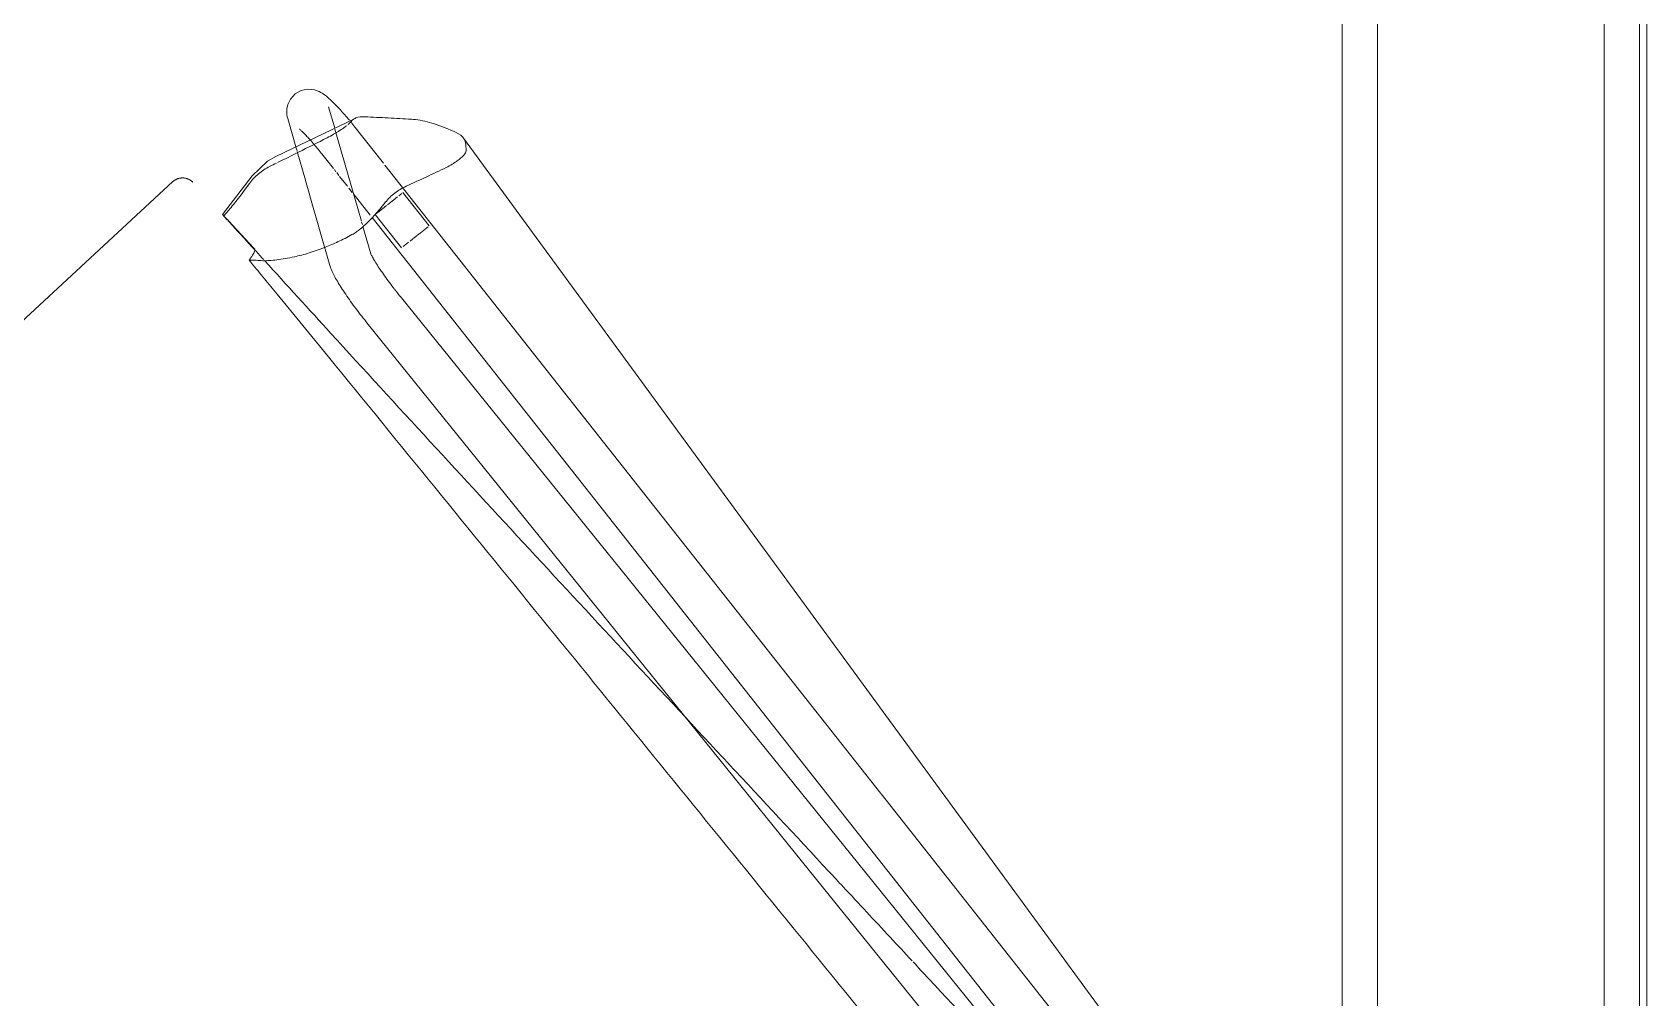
# Model space of a CAD drawing. Header units: inches. Extents: x -610 to 219, y 1022 to 1725.
# Drawn here: x -217.28 to -188.78, y 1296.77 to 1313.81 of the extents above; entities that cross this region are included whole.
import ezdxf

# ---------------------------------------------------------------- set-up
doc = ezdxf.new("R2010")
doc.units = ezdxf.units.IN
doc.header["$MEASUREMENT"] = 0
for name, color, linetype, lineweight in [('A-WALL', 113, 'Continuous', 18), ('A-WALL-PATT', 111, 'Continuous', 18), ('I-FURN', 30, 'Continuous', 9), ('I-WALL', 2, 'Continuous', 18)]:
    doc.layers.add(name, color=color, linetype=linetype, lineweight=lineweight)
pattern_1 = [(0, (0, 0), (15.36, 3.84), [0.634, -10.886, 0.634, -10.886, -61.44]), (0, (0, 0), (15.36, 3.84), [-23.04, 0.634, -22.406, 0.634, -10.886, -26.88]), (0, (0, 0), (15.36, 3.84), [-57.6, 0.634, -7.046, 0.634, -18.566]), (120, (5.76, 1.92), (-11.005538, 11.38215), [0.634, -10.886, 0.634, -10.886, -61.44]), (120, (5.76, 1.92), (-11.005538, 11.38215), [-23.04, 0.634, -22.406, 0.634, -10.886, -26.88]), (120, (5.76, 1.92), (-11.005538, 11.38215), [-57.6, 0.634, -7.046, 0.634, -18.566]), (240, (7.68, 9.6), (-4.354462, -15.22215), [0.634, -10.886, 0.634, -10.886, -61.44]), (240, (7.68, 9.6), (-4.354462, -15.22215), [-23.04, 0.634, -22.406, 0.634, -10.886, -26.88]), (240, (7.68, 9.6), (-4.354462, -15.22215), [-57.6, 0.634, -7.046, 0.634, -18.566])]

# ---------------------------------------------------------------- blocks, each defined once
blk = doc.blocks.new('HighTower_SelectRecliner - HighTower_SelectRecliner-V4-FIRST FLOOR POWER _ SIGNAL')
at = {"layer": 'I-FURN'}
for p, q in [((10.375, 15.905), (-10.375, 15.905)), ((12.619, 15.346), (12.384, 14.88)), ((11.471, 15.032), (10.625, 14.886)), ((13.495, 14.541), (12.01, 14.997)), ((12.362, 14.837), (12.351, 14.816)), ((12.384, 14.88), (12.366, 14.844)), ((12.643, 15.069), (12.644, 15.068)), ((12.644, 15.068), (12.644, 15.064)), ((13.112, 14.658), (13.288, 15.007)), ((10.625, 14.726), (10.625, 14.752)), ((10.625, 14.082), (10.625, 14.726)), ((12.346, 14.804), (12.109, 14.335)), ((12.344, 13.136), (13.105, 14.645)), ((13.395, 14.555), (13.393, 14.524)), ((12.107, 14.332), (11.981, 14.083)), ((12.626, 14.333), (12.612, 14.151)), ((12.638, 14.479), (12.626, 14.333)), ((13.323, 13.622), (13.385, 14.42)), ((10.625, 14.065), (10.625, 14.082)), ((10.625, 14.047), (10.625, 14.065)), ((11.979, 14.078), (11.404, 12.939)), ((12.598, 13.975), (12.581, 13.753)), ((12.605, 14.058), (12.6, 13.995)), ((12.61, 14.126), (12.606, 14.079)), ((12.577, 13.71), (12.57, 13.616)), ((12.21, -0.509), (13.319, 13.581)), ((12.568, 13.589), (12.53, 13.109)), ((12.314, 13.078), (12.335, 13.119)), ((12.073, 12.601), (12.298, 13.046)), ((12.525, 13.051), (12.206, 9)), ((14.661, 12.986), (12.297, -7.463)), ((12.54, 12.308), (12.598, 13.056)), ((12.598, 13.056), (12.54, 12.308)), ((12.61, 13.055), (12.676, 13.05)), ((12.676, 13.05), (12.61, 13.055)), ((12.681, 13.049), (12.722, 13.046)), ((12.722, 13.046), (12.681, 13.049)), ((12.725, 13.046), (12.761, 13.043)), ((12.761, 13.043), (12.725, 13.046)), ((12.766, 13.043), (12.855, 13.036)), ((12.855, 13.036), (12.766, 13.043)), ((12.876, 13.034), (12.953, 13.028)), ((12.953, 13.028), (12.876, 13.034)), ((12.958, 13.028), (13.047, 13.021)), ((13.047, 13.021), (12.958, 13.028)), ((13.052, 13.02), (13.099, 13.016)), ((13.099, 13.016), (13.052, 13.02)), ((13.135, 13.014), (13.199, 13.009)), ((13.199, 13.009), (13.135, 13.014)), ((13.165, 12.259), (13.224, 13.007)), ((13.165, 12.259), (13.224, 13.007)), ((12.577, 12.305), (12.617, 12.302)), ((12.617, 12.302), (12.577, 12.305)), ((12.624, 12.302), (12.7, 12.296)), ((12.7, 12.296), (12.624, 12.302)), ((12.734, 12.293), (12.796, 12.288)), ((12.796, 12.288), (12.734, 12.293)), ((12.805, 12.287), (12.894, 12.28)), ((12.894, 12.28), (12.805, 12.287)), ((12.902, 12.28), (12.988, 12.273)), ((12.988, 12.273), (12.902, 12.28)), ((12.995, 12.272), (13.072, 12.266)), ((13.072, 12.266), (12.995, 12.272)), ((13.078, 12.266), (13.14, 12.261)), ((13.14, 12.261), (13.078, 12.266)), ((11.196, 11.75), (10.039, -5.471)), ((10.788, -5.522), (11.945, 11.699)), ((11.956, 11.854), (11.953, 11.816)), ((12.206, 9), (12.069, 7.259)), ((12.069, 7.259), (10.915, -7.404)), ((11.664, -7.457), (12.21, -0.519))]:
    blk.add_line(p, q, dxfattribs=at)
at = {"layer": 'I-FURN', "flags": 128}
for points in [[(10.375, 15.905), (10.385, 15.904), (10.395, 15.904), (10.405, 15.903), (10.415, 15.901), (10.425, 15.9), (10.434, 15.897), (10.444, 15.895), (10.454, 15.892), (10.463, 15.889), (10.472, 15.885), (10.481, 15.881), (10.49, 15.876), (10.499, 15.872), (10.508, 15.866), (10.516, 15.861), (10.524, 15.855), (10.532, 15.849), (10.54, 15.843), (10.547, 15.836), (10.554, 15.829), (10.561, 15.821), (10.568, 15.814), (10.574, 15.806), (10.58, 15.798), (10.585, 15.79), (10.591, 15.781), (10.595, 15.772), (10.6, 15.764), (10.604, 15.754), (10.608, 15.745), (10.611, 15.736), (10.615, 15.726), (10.617, 15.717), (10.619, 15.707), (10.621, 15.697), (10.623, 15.687), (10.624, 15.677), (10.625, 15.667), (10.625, 15.657), (10.625, 15.655)], [(13.01, 15.578), (12.887, 15.568), (12.79, 15.529), (12.725, 15.484), (12.683, 15.442), (12.655, 15.406), (12.635, 15.375), (12.62, 15.348), (12.619, 15.346)], [(13.01, 15.578), (13.131, 15.549), (13.221, 15.496), (13.277, 15.44), (13.312, 15.393), (13.335, 15.353), (13.349, 15.319), (13.36, 15.29), (13.368, 15.263), (13.374, 15.239), (13.379, 15.216), (13.383, 15.194), (13.387, 15.172), (13.39, 15.15), (13.392, 15.128), (13.395, 15.105), (13.397, 15.082), (13.398, 15.059), (13.4, 15.036), (13.401, 15.011), (13.402, 14.986), (13.403, 14.961), (13.403, 14.935), (13.404, 14.909), (13.404, 14.882), (13.404, 14.854), (13.404, 14.826), (13.404, 14.797), (13.403, 14.768), (13.402, 14.739), (13.402, 14.709), (13.401, 14.679), (13.399, 14.648), (13.398, 14.617), (13.396, 14.586)], [(11.102, 14.919), (11.224, 14.942), (11.347, 14.965)], [(11.471, 15.032), (11.847, 15.035), (12.01, 14.997)], [(12.644, 15.064), (12.645, 15.058), (12.646, 15.049), (12.647, 15.039), (12.649, 15.027), (12.65, 15.014), (12.651, 14.999), (12.651, 14.983), (12.652, 14.966), (12.653, 14.947), (12.653, 14.928), (12.654, 14.908), (12.654, 14.886), (12.654, 14.864), (12.654, 14.841), (12.654, 14.818), (12.654, 14.794), (12.653, 14.769), (12.652, 14.743), (12.651, 14.717), (12.65, 14.691), (12.649, 14.664), (12.648, 14.637), (12.646, 14.609), (12.645, 14.582), (12.643, 14.554), (12.641, 14.526), (12.639, 14.498), (12.638, 14.479)], [(13.393, 14.522), (13.391, 14.492), (13.388, 14.46), (13.386, 14.429), (13.385, 14.42)], [(10.289, 11.768), (10.332, 12.484), (10.375, 13.2)], [(14.591, 13.243), (14.612, 13.195), (14.633, 13.147)], [(11.404, 12.939), (11.391, 12.912), (11.38, 12.885), (11.37, 12.86), (11.361, 12.834), (11.353, 12.809), (11.345, 12.783), (11.337, 12.756), (11.33, 12.729), (11.323, 12.701), (11.316, 12.672), (11.31, 12.643), (11.303, 12.612), (11.297, 12.581), (11.291, 12.549), (11.285, 12.516), (11.279, 12.482), (11.273, 12.447), (11.268, 12.411), (11.262, 12.375), (11.257, 12.338), (11.251, 12.301), (11.246, 12.262), (11.241, 12.223), (11.237, 12.184), (11.232, 12.144), (11.227, 12.104), (11.223, 12.063), (11.219, 12.022), (11.215, 11.981), (11.211, 11.94), (11.208, 11.898), (11.204, 11.856), (11.201, 11.815), (11.198, 11.773), (11.196, 11.75)], [(12.075, 12.606), (12.075, 12.604), (12.073, 12.599), (12.07, 12.591), (12.067, 12.58), (12.063, 12.567), (12.059, 12.552), (12.055, 12.535), (12.05, 12.516), (12.045, 12.495), (12.041, 12.473), (12.036, 12.449), (12.031, 12.424), (12.026, 12.398), (12.021, 12.37), (12.016, 12.341), (12.011, 12.311), (12.006, 12.28), (12.002, 12.249), (11.997, 12.216), (11.992, 12.182), (11.988, 12.148), (11.983, 12.113), (11.979, 12.077), (11.975, 12.041), (11.971, 12.004), (11.967, 11.967), (11.963, 11.93)], [(11.953, 11.813), (11.95, 11.778), (11.947, 11.74), (11.945, 11.702), (11.945, 11.699)], [(11.963, 11.93), (11.96, 11.892), (11.957, 11.863)]]:
    blk.add_lwpolyline(points, dxfattribs=at)
at = {"layer": 'I-FURN'}
for centre, major_axis, ratio, start_param, end_param in [((20.214, 11.14), (-9.972, 3.083), 0.08256, 0.216307, 0.221295), ((12.343, 17.081), (14.348, 2.052), 0.277704, 4.699422, 4.709965), ((-17.477, 24.547), (-32.349, 11.199), 0.214106, 3.055165, 3.063388)]:
    blk.add_ellipse(centre, major_axis=major_axis, ratio=ratio, start_param=start_param, end_param=end_param, dxfattribs=at)
for points in [[(10.625, 14.859), (10.625, 14.859), (10.624, 14.857), (10.621, 14.855), (10.619, 14.854)], [(10.619, 14.854), (10.62, 14.824), (10.621, 14.793), (10.621, 14.762)], [(10.625, 14.885), (10.625, 14.887), (10.625, 14.878), (10.625, 14.859)], [(10.625, 14.752), (10.625, 14.795), (10.625, 14.86), (10.625, 14.884), (10.625, 14.885)], [(11.347, 14.965), (11.423, 14.979), (11.58, 14.99), (11.735, 14.964), (11.81, 14.942)], [(11.817, 14.94), (11.857, 14.928), (11.897, 14.916), (11.938, 14.904)], [(10.621, 14.627), (10.62, 14.431), (10.619, 14.236), (10.617, 14.04)], [(10.621, 14.741), (10.621, 14.703), (10.621, 14.665), (10.621, 14.627)], [(13.374, 14.546), (13.414, 14.555), (13.453, 14.554), (13.491, 14.543)], [(13.495, 14.541), (13.5, 14.54), (13.505, 14.539), (13.51, 14.537)], [(13.51, 14.537), (13.554, 14.52), (13.597, 14.49), (13.639, 14.447)], [(13.639, 14.447), (13.735, 14.348), (13.927, 14.15), (14.118, 13.953), (14.213, 13.854)], [(10.416, 13.905), (10.417, 13.916), (10.418, 13.94), (10.42, 13.963), (10.42, 13.975)], [(10.42, 13.975), (10.458, 13.982), (10.53, 13.998), (10.606, 14.025), (10.625, 14.04), (10.625, 14.047)], [(10.591, 13.803), (10.563, 13.833), (10.509, 13.892), (10.456, 13.943), (10.43, 13.968)], [(10.617, 14.025), (10.617, 13.953), (10.616, 13.88), (10.616, 13.807)], [(10.375, 13.2), (10.382, 13.318), (10.396, 13.552), (10.41, 13.787), (10.416, 13.905)], [(11.047, 13.476), (10.949, 13.535), (10.774, 13.648), (10.645, 13.753), (10.591, 13.803)], [(14.213, 13.854), (14.28, 13.785), (14.41, 13.613), (14.532, 13.377), (14.591, 13.243)], [(11.566, 13.23), (11.467, 13.267), (11.282, 13.346), (11.121, 13.432), (11.047, 13.476)], [(12.059, 13.072), (11.967, 13.095), (11.793, 13.145), (11.639, 13.2), (11.566, 13.23)], [(14.633, 13.147), (14.659, 13.084), (14.677, 12.971), (14.627, 12.881), (14.585, 12.841)], [(13.339, 13.051), (13.265, 13.075), (13.112, 13.107), (12.955, 13.103), (12.878, 13.092)], [(14.083, 12.811), (13.96, 12.85), (13.712, 12.929), (13.463, 13.01), (13.339, 13.051)], [(10.604, -1.267), (10.605, -1.672), (10.606, -2.077), (10.608, -2.481)], [(10.608, -2.481), (10.608, -2.671), (10.609, -2.86), (10.609, -3.049)]]:
    blk.add_open_spline(points, degree=3, dxfattribs=at)
for points, knots in [([(10.624, 14.854), (10.646, 14.855), (10.702, 14.859), (10.817, 14.873), (10.954, 14.893), (11.051, 14.91), (11.102, 14.919)], [-0.9836172, -0.9836172, -0.9836172, -0.9836172, -0.75, -0.5, -0.25, 0, 0, 0, 0]), ([(11.96, 14.897), (12.092, 14.859), (12.404, 14.767), (12.717, 14.676), (12.899, 14.623)], [-0.8617271, -0.8617271, -0.8617271, -0.8617271, -0.5, 0, 0, 0, 0]), ([(12.899, 14.623), (12.943, 14.612), (13.006, 14.597), (13.071, 14.583), (13.107, 14.575), (13.157, 14.566), (13.227, 14.554), (13.276, 14.548), (13.296, 14.546)], [-1, -1, -1, -1, -0.8333333, -0.75, -0.7083333, -0.6666667, -0.5, -0.3333333, -0.3333333, -0.3333333, -0.3333333]), ([(13.324, 14.544), (13.332, 14.543), (13.354, 14.543), (13.368, 14.544), (13.374, 14.546)], [-0.2502846, -0.2502846, -0.2502846, -0.2502846, -0.1666667, 0, 0, 0, 0]), ([(10.616, 13.783), (10.611, 13.204), (10.599, 11.764), (10.59, 9.459), (10.586, 6.871), (10.589, 4.285), (10.593, 2.56), (10.595, 1.699)], [0.0408454, 0.0408454, 0.0408454, 0.0408454, 0.125, 0.25, 0.375, 0.5, 0.6247675, 0.6247675, 0.6247675, 0.6247675]), ([(12.727, 13.071), (12.639, 13.058), (12.473, 13.042), (12.273, 13.042), (12.143, 13.054), (12.086, 13.065), (12.059, 13.072)], [-1, -1, -1, -1, -0.666667, -0.333333, -0.166667, 0, 0, 0, 0]), ([(14.544, 12.792), (14.529, 12.776), (14.488, 12.762), (14.394, 12.759), (14.32, 12.765), (14.255, 12.774), (14.184, 12.787), (14.125, 12.8), (14.083, 12.811)], [-1, -1, -1, -1, -0.666667, -0.5, -0.333333, -0.25, -0.166667, 0, 0, 0, 0]), ([(9.307, -3.63), (9.32, -3.432), (9.46, -1.261), (9.664, 1.898), (9.916, 5.846), (10.104, 8.807), (10.227, 10.781), (10.289, 11.768)], [0.2571046, 0.2571046, 0.2571046, 0.2571046, 0.2857143, 0.5714286, 0.7142857, 0.8571429, 1, 1, 1, 1]), ([(10.595, 1.694), (10.598, 0.831), (10.601, -0.156), (10.604, -1.143), (10.604, -1.267)], [0.625, 0.625, 0.625, 0.625, 0.75, 0.7679385, 0.7679385, 0.7679385, 0.7679385]), ([(10.609, -3.075), (10.61, -3.212), (10.612, -4.156), (10.615, -5.1), (10.617, -5.907)], [0.855205, 0.855205, 0.855205, 0.855205, 0.875, 0.9918719, 0.9918719, 0.9918719, 0.9918719])]:
    blk.add_open_spline(points, degree=3, knots=knots, dxfattribs=at)

msp = doc.modelspace()

# ---------------------------------------------------------------- hatches: boundary and pattern name
at = {"layer": 'A-WALL-PATT', "lineweight": 9}
h = msp.add_hatch(dxfattribs=at)
h.set_pattern_fill('FP_1', color=256, style=0, pattern_type=2)
h.set_pattern_definition(pattern_1)
h.paths.add_polyline_path([(-188.906, 1188.286), (-188.906, 1220.975), (-189.531, 1220.975), (-189.531, 1188.286)], flags=0)
h.paths.add_polyline_path([(-189.531, 1260.975), (-188.906, 1260.975), (-188.906, 1431.161), (-189.531, 1431.161), (-189.531, 1272.554)], flags=0)
h = msp.add_hatch(dxfattribs=at)
h.set_pattern_fill('FP_1', color=256, style=0, pattern_type=2)
h.set_pattern_definition(pattern_1)
h.paths.add_polyline_path([(-193.531, 1188.286), (-193.531, 1220.975), (-194.156, 1220.975), (-194.156, 1188.286)], flags=0)
h.paths.add_polyline_path([(-193.531, 1260.975), (-193.531, 1263.036), (-194.156, 1263.036), (-194.156, 1260.975)], flags=0)
h.paths.add_polyline_path([(-193.531, 1265.536), (-193.531, 1430.536), (-194.156, 1430.536), (-194.156, 1265.536)], flags=0)

# ---------------------------------------------------------------- linework, layer by layer
at = {"layer": 'A-WALL'}
for p, q in [((-193.531, 1265.536), (-193.531, 1431.161)), ((-189.531, 1260.975), (-189.531, 1431.161)), ((-188.906, 1260.975), (-188.906, 1431.161))]:
    msp.add_line(p, q, dxfattribs=at)
at = {"layer": 'I-WALL'}
for p, q in [((-194.156, 1430.536), (-194.156, 1266.161)), ((-188.781, 1260.975), (-188.781, 1430.536))]:
    msp.add_line(p, q, dxfattribs=at)

# ---------------------------------------------------------------- block references
at = {"layer": 'I-FURN', "rotation": 42.77815468135797}
msp.add_blockref('HighTower_SelectRecliner - HighTower_SelectRecliner-V4-FIRST FLOOR POWER _ SIGNAL', (-211.606, 1292.456), dxfattribs=at)

doc.saveas('drawing.dxf')
